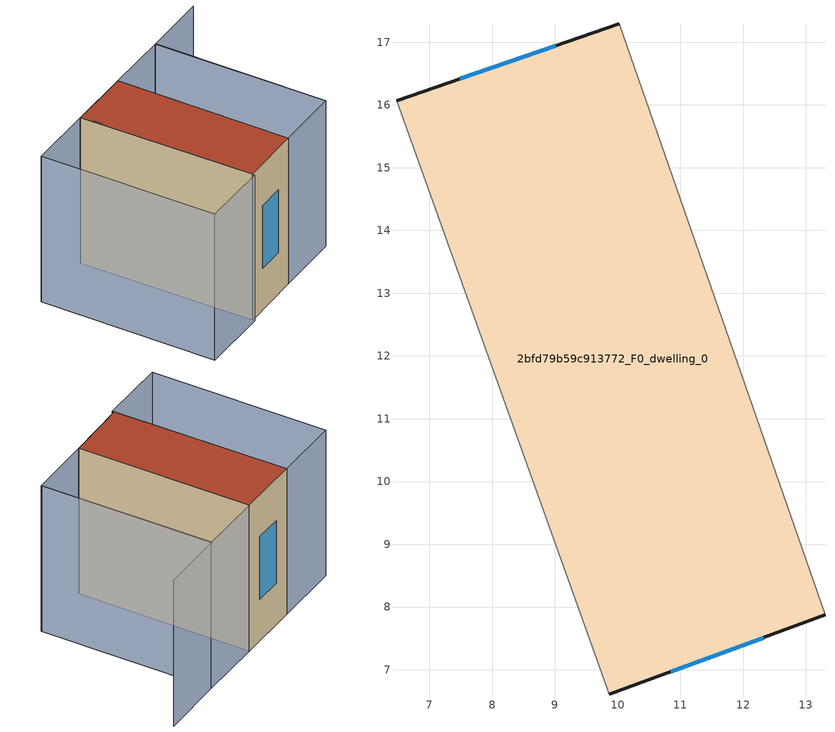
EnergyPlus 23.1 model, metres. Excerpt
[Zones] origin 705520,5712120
2bfd79b59c913772_F0_dwelling_0
 floor ground (EU_floor_Construction): 10.02,17.29 13.3,7.87 9.87,6.61 6.47,16.07 z0
 wall outside (EU_wall_Construction): 10.02,17.29 6.47,16.07 / 9.87,6.61 13.3,7.87 z0:9
 wall adiabatic (EU_wall_Construction): 13.3,7.87 10.02,17.29 / 6.47,16.07 9.87,6.61 z0:9
 window (EU_Window_Construction): 9.01,16.95 7.49,16.42 / 10.85,6.97 12.32,7.51 z2.56:6.44
 roof outside (EU_roof_Construction): 13.3,7.87 10.02,17.29 6.47,16.07 9.87,6.61 z9
shading: 16.87,9.15 13.56,18.52 / 13.56,18.52 17.21,19.81 / 6.11,5.2 2.78,14.8 / 2.78,14.8 6.56,16.11 / 6.56,16.11 9.9,6.51 / 9.9,6.51 6.11,5.2 / 13.3,7.87 10.02,17.3 / 10.02,17.3 13.6,18.54 / 13.6,18.54 16.88,9.12 / 16.88,9.12 13.3,7.87 z0:9
[Building]
EU S2 Campaign: North Axis=0; Terrain=City; Solar Distribution=FullExterior
[Site:Location]
London: Latitude=51.5; Longitude=-0.5; Time Zone=0; Elevation=25
[SizingPeriod:WeatherFileDays]
AnnualSizingPeriod: Begin Month=1; Begin Day of Month=1; End Month=12; End Day of Month=31; Day of Week for Start Day=Monday; Use Weather File Daylight Saving Period=No; Use Weather File Rain and Snow Indicators=No
[MATERIAL]
EU_InternalMass_Material: Roughness=MediumRough; Thickness=0.1; Conductivity=1; Density=1800; Specific Heat=900; Thermal Absorptance=0.9; Solar Absorptance=0.7; Visible Absorptance=0.7
[MATERIAL:NOMASS] Roughness=MediumRough; Thermal Absorptance=0.9; Solar Absorptance=0.7; Visible Absorptance=0.7
Name | Thermal Resistance
EU_wall_NoMass | 0.71061
EU_roof_NoMass | 2.41608
EU_floor_NoMass | 1.75078
[WINDOWMATERIAL:SIMPLEGLAZINGSYSTEM]
EU_Window_SimpleGlazing: UFactor=2.64892; Solar Heat Gain Coefficient=0.76; Visible Transmittance=0.76
[CONSTRUCTION]
EU_wall_Construction: EU_wall_NoMass
EU_roof_Construction: EU_roof_NoMass
EU_floor_Construction: EU_floor_NoMass
EU_InternalMass_Construction: EU_InternalMass_Material
EU_Window_Construction: EU_Window_SimpleGlazing
[ZONE]
2bfd79b59c913772_F0_dwelling_0: Type=1; Multiplier=1; Ceiling Height=autocalculate; Volume=334.129; Floor Area=autocalculate; Part of Total Floor Area=Yes
[INTERNALMASS]
2bfd79b59c913772_F0_dwelling_0_EU_InternalMass: Construction=EU_InternalMass_Construction; Zone or ZoneList=2bfd79b59c913772_F0_dwelling_0; Surface Area=37.1255
[OTHEREQUIPMENT]
EU_Step8_InternalGain_2bfd79b59c913772_F0_dwelling_0_f000: Fuel Type=Electricity; Zone or ZoneList or Space or SpaceList=2bfd79b59c913772_F0_dwelling_0; Schedule=EU_Step8_GainSchedule_2bfd79b59c913772_F0_dwelling_0_f000; Design Level Calculation Method=Watts/Area; Power per Zone Floor Area=1; Fraction Latent=0; Fraction Radiant=0; Fraction Lost=0; Carbon Dioxide Generation Rate=0; EndUse Subcategory=EU_Step8_InternalGains
[ZONEVENTILATION:DESIGNFLOWRATE]
EU_ConstantAir_2bfd79b59c913772_F0_dwelling_0: Zone or ZoneList or Space or SpaceList=2bfd79b59c913772_F0_dwelling_0; Schedule=EU_AlwaysOn; Design Flow Rate Calculation Method=AirChanges/Hour; Air Changes per Hour=0.496673; Ventilation Type=Natural; Fan Pressure Rise=0; Fan Total Efficiency=1; Constant Term Coefficient=1; Temperature Term Coefficient=0; Velocity Term Coefficient=0; Velocity Squared Term Coefficient=0; Minimum Indoor Temperature=-100; Maximum Indoor Temperature=100; Delta Temperature=-100; Minimum Outdoor Temperature=-100; Maximum Outdoor Temperature=100; Maximum Wind Speed=40
[HVACTEMPLATE:THERMOSTAT]
EU_HeatOnly_2bfd79b59c913772_F0_dwelling_0: Constant Heating Setpoint=20; Constant Cooling Setpoint=50
[HVACTEMPLATE:ZONE:IDEALLOADSAIRSYSTEM]
2bfd79b59c913772_F0_dwelling_0: Template Thermostat=EU_HeatOnly_2bfd79b59c913772_F0_dwelling_0; System Availability Schedule=EU_AlwaysOn; Maximum Heating Supply Air Temperature=50; Minimum Cooling Supply Air Temperature=13; Maximum Heating Supply Air Humidity Ratio=0.0156; Minimum Cooling Supply Air Humidity Ratio=0.0077; Heating Limit=NoLimit; Cooling Limit=NoLimit; Heating Availability Schedule=EU_AlwaysOn; Cooling Availability Schedule=EU_CoolingOff; Dehumidification Control Type=ConstantSensibleHeatRatio; Cooling Sensible Heat Ratio=0.7; Dehumidification Setpoint=60; Humidification Control Type=None; Humidification Setpoint=30; Outdoor Air Method=None; Outdoor Air Flow Rate per Person=0.00944; Outdoor Air Flow Rate per Zone Floor Area=0; Outdoor Air Flow Rate per Zone=0; Demand Controlled Ventilation Type=None; Outdoor Air Economizer Type=NoEconomizer; Heat Recovery Type=None; Sensible Heat Recovery Effectiveness=0.7; Latent Heat Recovery Effectiveness=0.65
[SIZING:ZONE]
2bfd79b59c913772_F0_dwelling_0: Zone Cooling Design Supply Air Temperature Input Method=SupplyAirTemperature; Zone Cooling Design Supply Air Temperature=13; Zone Heating Design Supply Air Temperature Input Method=SupplyAirTemperature; Zone Heating Design Supply Air Temperature=50; Zone Cooling Design Supply Air Humidity Ratio=0.008; Zone Heating Design Supply Air Humidity Ratio=0.008; Cooling Design Air Flow Method=DesignDay; Cooling Design Air Flow Rate=0; Cooling Minimum Air Flow per Zone Floor Area=0.000762; Cooling Minimum Air Flow=0; Cooling Minimum Air Flow Fraction=0.2; Heating Design Air Flow Method=DesignDay; Heating Design Air Flow Rate=0; Heating Maximum Air Flow per Zone Floor Area=0.002032; Heating Maximum Air Flow=0.141576; Heating Maximum Air Flow Fraction=0.3; Account for Dedicated Outdoor Air System=No; Dedicated Outdoor Air System Control Strategy=NeutralSupplyAir; Dedicated Outdoor Air Low Setpoint Temperature for Design=autosize; Dedicated Outdoor Air High Setpoint Temperature for Design=autosize; Zone Load Sizing Method=Sensible Load Only No Latent Load; Zone Latent Cooling Design Supply Air Humidity Ratio Input Method=HumidityRatioDifference; Zone Cooling Design Supply Air Humidity Ratio Difference=0.005; Zone Latent Heating Design Supply Air Humidity Ratio Input Method=HumidityRatioDifference; Zone Humidification Design Supply Air Humidity Ratio Difference=0.005
[SCHEDULE:CONSTANT]
Name | Hourly Value
EU_AlwaysOn | 1
EU_CoolingOff | 0
[SCHEDULE:FILE]
EU_Step8_GainSchedule_2bfd79b59c913772_F0_dwelling_0_f000: File=../../schedules/2bfd79b59c913772/2bfd79b59c913772_F0_dwelling_0_f000_gain.csv; Column Number=1; Rows to Skip at Top=0; Number of Hours of Data=8760; Column Separator=Comma; Interpolate to Timestep=No; Minutes per Item=60; Adjust Schedule for Daylight Savings=Yes
